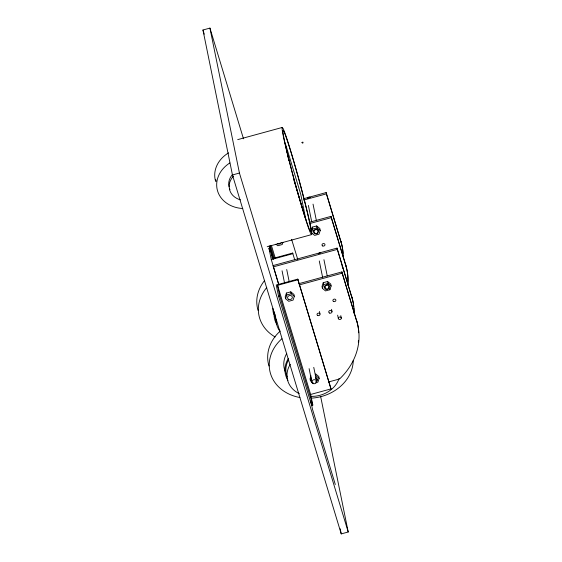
<?xml version="1.0" encoding="UTF-8"?>
<svg xmlns="http://www.w3.org/2000/svg" width="562" height="562" viewBox="0 0 562 562"><rect width="100%" height="100%" fill="white"/><g stroke="black" fill="none" stroke-linecap="round" stroke-linejoin="round"><path stroke-width="0.84" d="M282.925 242.299L282.194 244.547L277.832 245.735L275.949 244.203M286.423 293.048L285.201 296.792L285.594 298.724L288.728 301.281L293.09 300.087L294.319 296.343L293.926 294.411L290.786 291.854L286.423 293.048L286.817 294.98L285.594 298.724M312.339 227.139L311.109 230.891L311.503 232.823L314.643 235.373L319.005 234.185L320.228 230.441L319.834 228.502L316.701 225.952L312.339 227.139L312.732 229.078L311.503 232.823M323.241 282.686L322.012 286.43L322.405 288.369L325.538 290.919L329.901 289.732L331.13 285.981L330.737 284.049L327.604 281.499L323.241 282.686L323.635 284.618L322.405 288.369M311.018 375.838L310.034 378.837L310.428 380.769L313.561 383.319M310.428 380.769L311.411 377.769M319.153 378.388L316.02 375.83L315.626 373.899L318.759 376.449L319.153 378.388L317.923 382.132L315.746 382.729M307.583 198.21L308.875 197.065L310.315 197.332M318.485 253.75L319.778 252.612M307.941 198.098L308.433 197.733M319.335 253.272L320.537 252.949M320.642 396.477L348.215 531.996L341.239 533.9L232.45 174.958L202.959 30.004L209.935 28.1L243.487 138.8M237.705 139.629L282.159 127.483L283.065 128.445A55.617 2.374 74.7 0 1 302.223 191.656L305.623 204.905A55.617 2.374 74.7 0 1 311.664 234.593L267.21 246.732M232.45 174.958L239.433 173.054L209.935 28.1M303.424 198.772L326.157 192.562L341.12 242.355A71.465 59.937 -11.5 0 1 343.284 257.234M303.684 200.058L326.417 193.855L326.157 192.562M309.121 222.348L331.011 216.37L345.714 264.878A71.465 59.937 -11.5 0 1 347.569 273.891M310.224 223.409L331.278 217.663L331.011 216.37M312.732 229.078L317.094 227.884L320.228 230.441M278.9 284.822L271.277 259.574L268.98 248.299L270.146 247.983L273.455 258.899M294.706 259.77L292.669 253.055L272.31 258.611L270.146 247.983M271.277 259.574L292.795 253.694L292.669 253.055M354.179 312.781A71.465 59.937 -11.5 0 0 352.016 297.902L337.052 248.109L273.069 265.587L278.654 284.435M273.329 266.873L337.319 249.395L337.052 248.109M311.636 405.413L312.802 405.09L310.638 394.461L330.997 388.904L297.79 279.117L276.265 284.997L278.562 296.272L311.383 404.57M312.802 405.09L279.721 295.956L277.565 285.327L297.923 279.764L297.79 279.117M298.977 283.641L341.914 271.917L356.877 321.71A71.465 59.937 -11.5 0 1 339.581 378.957L328.637 381.942M299.237 284.934L342.174 273.202L341.914 271.917M278.562 296.272L279.721 295.956M323.635 284.618L327.997 283.431L331.13 285.981M286.817 294.98L291.179 293.793L294.319 296.343M309.016 197.494L310.266 197.459M311.664 234.593L310.765 233.637A55.617 2.374 74.7 0 1 291.601 170.419L288.201 157.17A55.617 2.374 74.7 0 1 282.159 127.483M326.417 193.855L341.12 242.355M331.278 217.663L345.974 266.163A71.465 59.937 -11.5 0 1 347.948 285.264M337.319 249.395L352.016 297.902M342.174 273.202L356.877 321.71M293.771 179.678L305.918 219.756L300.67 193.988L285.236 143.057L288.735 160.233M291.601 239.328L297.832 259.672M297.923 279.764L330.997 388.904M271.495 245.735L275.31 258.323M270.35 245.446L274.165 258.042M269.184 245.763L273.258 259.194M202.959 30.004L204.231 34.198M268.98 248.299L269.999 251.657M277.565 285.327L310.638 394.461M335.31 484.521L312.472 409.185L310.786 400.896M239.433 173.054L348.215 531.996M215.689 179.601L216.194 181.28M345.714 264.878L345.974 266.163M340.811 315.612L341.31 318.071A1.51 1.264 -11.5 0 1 339.174 319.448A1.51 1.264 -11.5 0 1 338.963 317.263A1.51 1.264 -11.5 0 1 341.31 318.071M337.65 315.17L338.324 318.45M313.034 204.132L316.35 220.416M323.937 259.679L327.246 275.963M329.641 288.439L329.901 289.732M316.701 225.952L317.094 227.884M327.604 281.499L327.997 283.431M331.552 309.311L331.987 311.467M308.383 205.404L311.692 221.688M319.279 260.951L322.595 277.228M319.462 311.481L319.975 313.996M313.765 367.365L316.554 381.071M309.114 368.637L311.903 382.343M340.193 528.751L341.239 533.9M286.711 269.514L289.149 281.499M290.786 291.854L291.179 293.793M282.061 270.786L284.498 282.763M281.365 242.412A2.417 2.023 -11.5 0 1 277.333 243.508M347.653 274.72A71.465 59.937 -11.5 0 1 347.604 284.822M340.853 241.07A71.465 59.937 -11.5 0 1 342.968 253.427M273.722 314.313A27.636 23.183 -11.5 0 1 272.865 308.32M275.12 336.961A42.248 35.434 -11.5 0 1 266.753 287.547M258.077 310.463A42.248 35.434 -11.5 0 1 264.639 280.473M276.63 324.119A27.636 23.183 -11.5 0 1 274.207 311.833M279.476 330.66A26.723 22.417 -11.5 0 1 276.068 319.553M276.68 322.23A26.723 22.417 -11.5 0 1 274.951 314.074M315.521 378.1A2.417 2.023 -11.5 0 1 317.249 379.722A2.417 2.023 -11.5 0 1 316.041 381.809M356.617 320.424A71.465 59.937 -11.5 0 1 358.732 332.781M358.507 340.361A71.465 59.937 -11.5 0 1 358.303 342.054M351.756 296.617A71.465 59.937 -11.5 0 1 353.695 306.459M353.821 308.131A71.465 59.937 -11.5 0 1 353.884 313.182M315.444 377.58A2.417 2.023 -11.5 0 1 316.849 380.495M316.462 380.938A2.417 2.023 -11.5 0 1 315.963 381.289M325.145 287.063A2.417 2.023 -11.5 0 1 324.281 286.36M342.089 265.924A20.836 17.471 -11.5 0 1 342.736 268.116M285.201 371.489A27.636 23.183 -11.5 0 1 286.746 353.4M353.238 360.474A42.248 35.434 -11.5 0 1 311.594 398.149M299.904 397.51A42.248 35.434 -11.5 0 1 281.885 338.753M268.973 366.01A42.248 35.434 -11.5 0 1 280.312 331.018M287.983 380.418A27.636 23.183 -11.5 0 1 288.341 358.5M339.118 378.388A26.723 22.417 -11.5 0 1 310.631 396.379M299.251 393.646A26.723 22.417 -11.5 0 1 290.252 364.302M287.238 376.997A26.723 22.417 -11.5 0 1 288.348 360.186M242.763 208.509A30.179 25.311 -11.5 0 1 217.48 190.63A30.179 25.311 -11.5 0 1 229.816 162.966M229.977 189.731A18.103 15.188 -11.5 0 1 229.359 188.256M232.492 174.459A18.103 15.188 -11.5 0 0 228.671 184.357L229.823 190.511A18.103 15.188 -11.5 0 0 240.522 199.889M215.618 181.322A30.179 25.311 -11.5 0 1 228.579 152.85M229.127 186.612A18.103 15.188 -11.5 0 1 233.553 176.061M313.772 230.813C317.221 240.473 321.717 223.704 313.772 230.813M324.674 286.36C328.124 296.019 332.62 279.251 324.674 286.36M301.998 142.502C302.855 144.666 303.944 140.837 301.998 142.502M283.81 131.29L282.96 130.384A52.61 2.248 74.7 0 0 288.671 158.463L291.889 170.996A52.61 2.248 74.7 0 0 310.013 230.785L310.863 231.692A52.61 2.248 74.7 0 0 305.152 203.613L301.935 191.08A52.61 2.248 74.7 0 0 283.81 131.29M314.636 233.448A2.417 2.023 -11.5 0 0 318.268 231.516A2.417 2.023 -11.5 0 0 314.699 229.921A2.417 2.023 -11.5 0 0 314.636 233.448M322.728 245.966A1.51 1.264 -11.5 0 0 324.991 244.751A1.51 1.264 -11.5 0 0 322.757 243.753A1.51 1.264 -11.5 0 0 322.728 245.966M312.999 383.53A2.417 2.023 -11.5 0 0 316.631 381.598A2.417 2.023 -11.5 0 0 313.062 380.003A2.417 2.023 -11.5 0 0 312.999 383.53M288.728 299.356A2.417 2.023 -11.5 0 0 292.352 297.424A2.417 2.023 -11.5 0 0 288.784 295.823A2.417 2.023 -11.5 0 0 288.728 299.356M325.538 288.994A2.417 2.023 -11.5 0 0 329.17 287.063A2.417 2.023 -11.5 0 0 325.595 285.468A2.417 2.023 -11.5 0 0 325.538 288.994M317.748 315.528A1.51 1.264 -11.5 0 0 320.017 314.32A1.51 1.264 -11.5 0 0 317.79 313.322A1.51 1.264 -11.5 0 0 317.748 315.528M333.624 301.506A1.51 1.264 -11.5 0 0 335.893 300.298A1.51 1.264 -11.5 0 0 333.659 299.3A1.51 1.264 -11.5 0 0 333.624 301.506M329.423 313.006A1.658 1.391 -11.5 0 0 332.009 311.833A1.658 1.391 -11.5 0 0 329.669 310.582A1.658 1.391 -11.5 0 0 329.423 313.006"/></g></svg>
